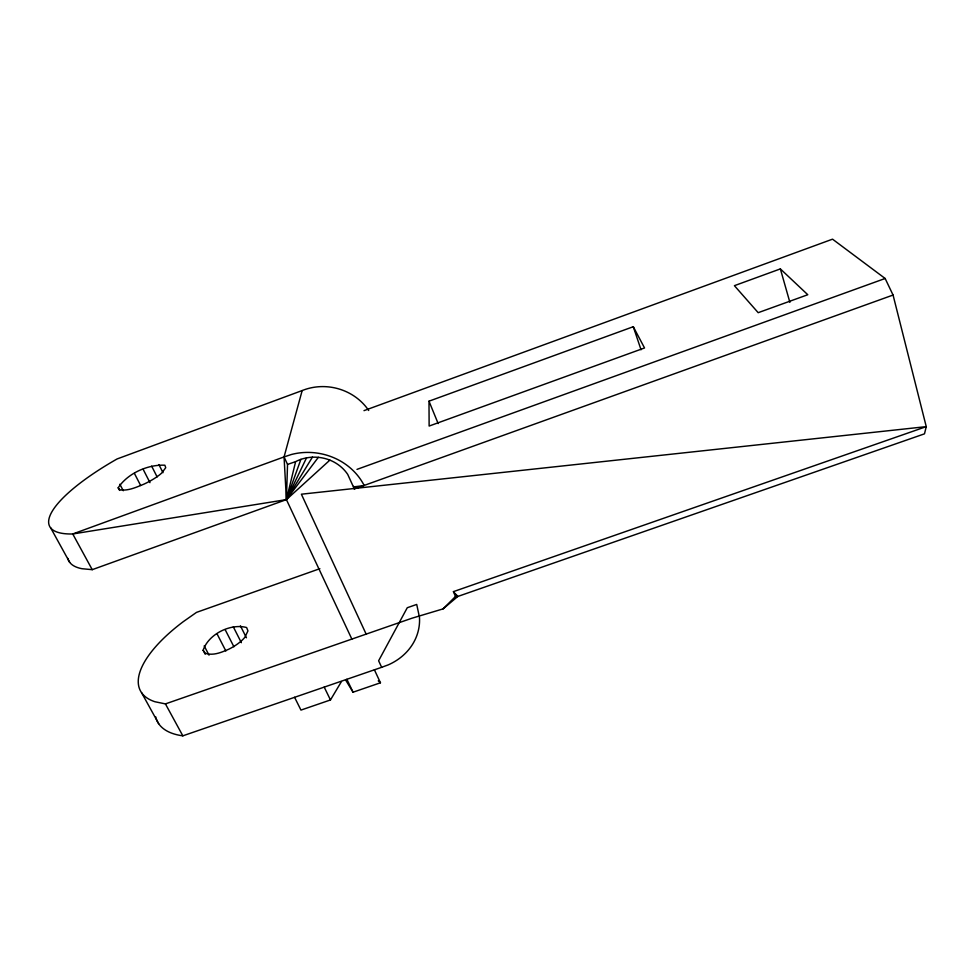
<?xml version="1.0" encoding="UTF-8"?>
<svg xmlns="http://www.w3.org/2000/svg" width="975" height="975" viewBox="0 0 975 975"><rect width="100%" height="100%" fill="white"/><g stroke="black" fill="none" stroke-linecap="round" stroke-linejoin="round"><path stroke-width="1.46" d="M363.992 410.646L832.528 239.168L885.142 278.484L893.063 295.047L926.25 426.636L924.495 433.838L457.811 596.456L443.077 608.888L411.938 618.223L351.853 639.088L286.418 499.614L287.54 464.417L284.054 456.922L302.165 390.561A52.796 48.921 12 0 1 368.684 410.487M456.982 595.835L453.436 591.63L926.25 426.636L301.385 494.203L366.161 634.152M203.141 650.264C208.455 634.103 230.563 623.159 246.626 627.534L247.955 630.886L244.859 637.297A24.777 9.604 -27.4 0 1 228.808 649.204C221.544 652.372 213.172 655.98 205.262 653.238L203.141 650.264L205.238 654.262M67.848 558.407A121.802 35.843 -25.7 0 0 82.01 568.717L92.235 569.668L286.418 499.614L295.62 461.638C306.126 456.166 318.898 455.764 329.879 460.127A38.147 34.759 9.9 0 1 347.709 474.386L354.364 488.962L893.063 295.047M92.235 569.668L72.747 533.971L286.418 499.614L300.909 459.335M118.194 487.768C127.725 473.302 147.859 464.356 164.873 465.221L165.738 467.683L161.74 473.021A26.191 6.947 -25.5 0 1 144.007 484.112C136.403 487.22 128.286 491.071 119.888 489.864L118.194 487.768L119.572 490.388M364.15 485.44A60.377 54.722 9.7 0 0 291.391 454.496L284.054 456.922L286.418 499.614L306.552 457.811M294.584 697.308L300.958 710.092L330.464 699.953L341.445 681.574M329.879 460.127L286.418 499.614L312.427 457.129M286.418 499.614L318.362 457.299M443.077 608.888L455.483 596.493L457.811 596.456L456.032 594.445M381.652 667.314L388.355 664.828A57.427 50.554 3 0 0 419.469 617.309L416.715 604.439L407.27 607.73L378.617 660.77L381.652 667.314L182.837 735.832A115.184 47.836 -27.5 0 1 155.671 716.771M302.165 390.561L117.11 458.945A123.203 33.065 -25.3 0 0 72.747 533.971L284.054 456.922M780.366 268.905L734.407 285.675L758.184 312.683L807.787 294.73L780.366 268.905L789.884 302.36M428.988 401.188L633.287 326.71L644.536 347.965L429.134 426.051L428.988 401.188L438.165 423.589M356.984 469.389L885.142 278.484M319.861 568.681L196.499 612.385L183.385 621.587A116.427 45.642 -27.1 0 0 155.001 701.756L165.433 703.901L351.853 639.088M287.54 464.417L295.62 461.638M345.564 679.904L353.048 692.201L380.457 682.78L374.4 669.801M353.45 486.927L363.59 485.635M456.154 595.201L457.811 596.456M378.239 680.842L380.457 682.78M50.578 527.694L69.639 562.258M141.546 692.64L158.681 723.682M165.433 703.901L182.837 735.832M119.864 484.234L123.264 490.742M204.189 645.877L209.028 655.163M134.428 473.436L140.656 485.513M217.047 633.86L225.871 650.995M143.118 469.243L149.979 482.662M225.152 629.643L233.915 646.778M151.661 466.16L157.121 476.909M233.305 626.84L241.361 642.683M158.901 464.587L162.996 472.68M240.423 625.852L246.443 637.772M324.212 687.107L330.464 699.953M346.881 679.295L353.048 692.201M453.436 591.63L455.483 596.493M633.287 326.71L641.038 349.769M353.657 486.33L354.364 488.962"/></g></svg>
